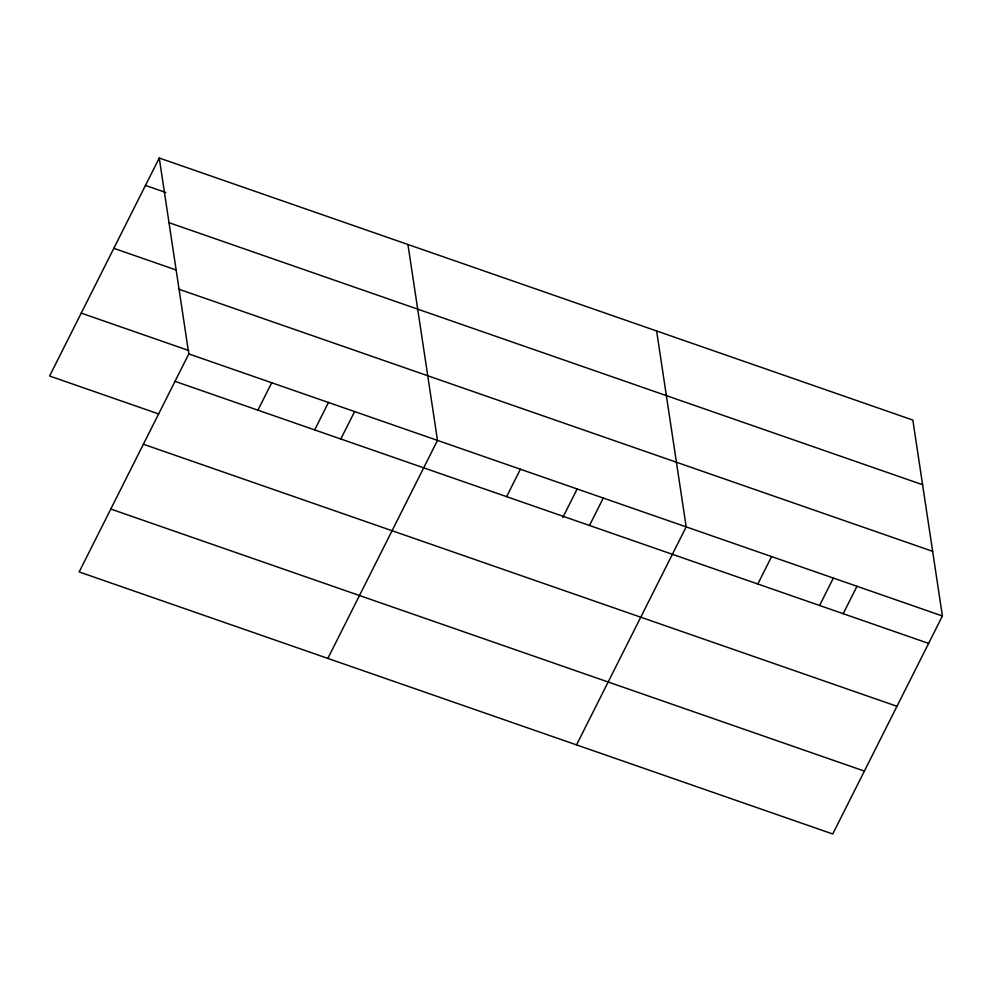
<?xml version="1.0" encoding="UTF-8"?>
<svg xmlns="http://www.w3.org/2000/svg" width="992" height="992" viewBox="0 0 992 992"><rect width="100%" height="100%" fill="white"/><g stroke="black" fill="none" stroke-linecap="round" stroke-linejoin="round"><path stroke-width="1.49" d="M159.253 158.013L188.815 353.921L79.162 571.938L832.747 833.987L942.4 615.982L912.838 420.062L159.253 158.013L49.6 376.018L158.67 413.949M257.92 410.18L271.709 382.751M314.786 429.685L328.538 402.343M340.814 438.997L354.603 411.581M327.844 658.415L437.497 440.398L407.935 244.491M506.602 496.657L520.391 469.228M562.786 517.526L577.22 488.82M589.496 525.475L603.285 498.058M576.538 744.893L686.179 526.876L656.617 330.968M757.801 584.003L771.59 556.574M819.69 605.256L833.441 577.914M843.2 613.701L856.989 586.284M145.452 185.43L165.813 192.51M169.012 222.667L922.585 484.716M113.82 248.322L176.353 270.072M179.056 289.267L932.641 551.329M81.232 313.125L188.852 350.548M188.815 353.921L942.4 615.982M175.026 381.35L928.611 643.399M143.394 444.242L896.979 706.292M110.794 509.045L864.379 771.094"/></g></svg>
